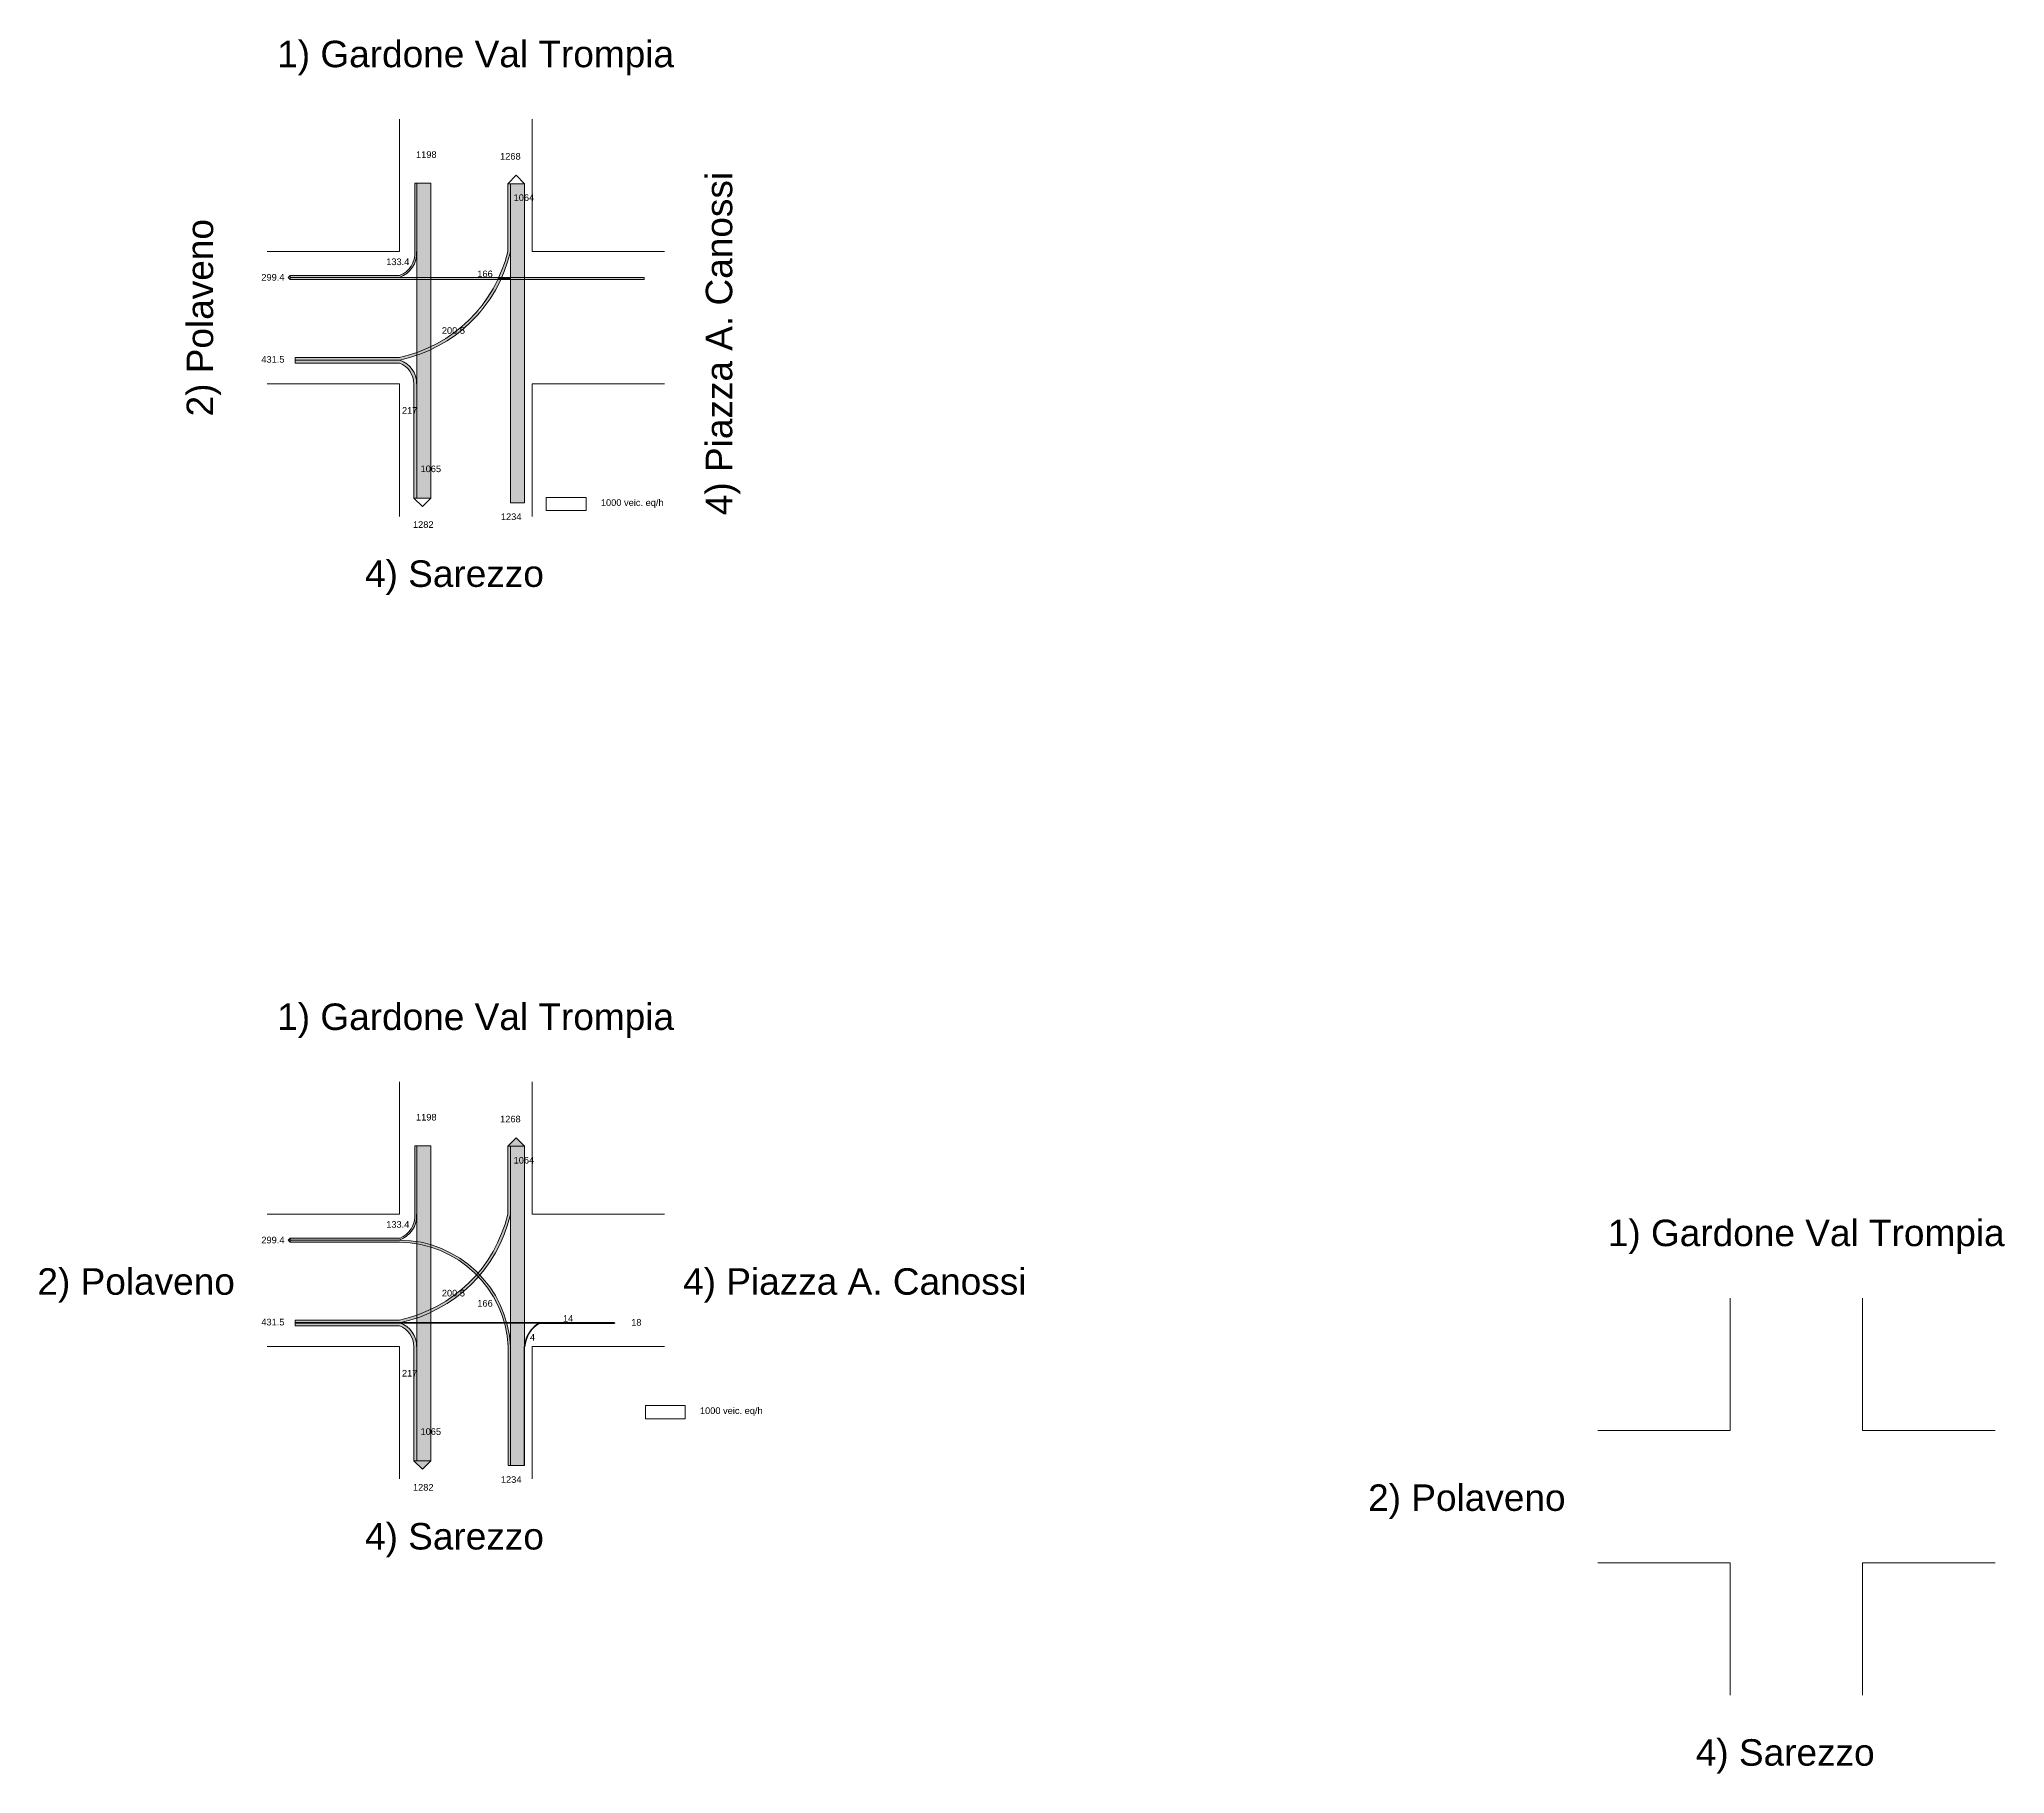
# Model space of a CAD drawing. Header units: millimetres. Extents: x 994 to 3678, y 1097 to 2408.
# Drawn here: x 994 to 2478, y 1097 to 2408 of the extents above; entities that cross this region are included whole.
import ezdxf

# ---------------------------------------------------------------- set-up
doc = ezdxf.new("R2010")
doc.units = ezdxf.units.MM
doc.layers.add('Da 1 Gardone', color=100, linetype='Continuous')
doc.layers.add('Strada', color=7, linetype='Continuous', lineweight=9)
doc.styles.get("Standard").update_dxf_attribs({"font": 'arial.ttf'})

msp = doc.modelspace()

# ---------------------------------------------------------------- hatches: boundary and pattern name
at = {"layer": 'Da 1 Gardone', "transparency": 33554559}
h = msp.add_hatch(color=256, dxfattribs=at)
h.dxf.hatch_style = 1
h.paths.add_polyline_path([(1278.6, 2245), (1278.6, 2298.9), (1277.3, 2298.9), (1277.3, 2247.2, -0.323631), (1265.7, 2229.1), (1183, 2229.1), (1183, 2227.7), (1265.7, 2227.7, 0.30153)])
h = msp.add_hatch(color=96, dxfattribs=at)
h.dxf.hatch_style = 1
edge = h.paths.add_edge_path()
edge.add_line((1289.3, 2226.1), (1278.6, 2226.1))
edge.add_line((1278.6, 2226.1), (1278.6, 2170.9))
edge.add_arc((1243.1, 2272.1), 107.2, 289.3354, 295.4962)
edge.add_line((1289.3, 2175.3), (1289.3, 2226.1))
edge = h.paths.add_edge_path()
edge.add_arc((1243.1, 2272.1), 109.2, 288.9666, 294.9955, ccw=False)
edge.add_line((1278.6, 2168.8), (1278.6, 2165.1))
edge.add_line((1278.6, 2165.1), (1289.3, 2165.1))
edge.add_line((1289.3, 2165.1), (1289.3, 2173.1))
edge = h.paths.add_edge_path()
edge.add_line((1289.3, 2165.1), (1278.6, 2165.1))
edge.add_line((1278.6, 2165.1), (1278.6, 2147.7))
edge.add_arc((1259.9, 2147.5), 18.7, -0.6266, 0.6266, ccw=False)
edge.add_line((1278.6, 2147.3), (1278.6, 2061))
edge.add_line((1278.6, 2061), (1289.3, 2061))
edge.add_line((1289.3, 2061), (1289.3, 2165.1))
edge = h.paths.add_edge_path()
edge.add_line((1278.6, 2227.7), (1289.3, 2227.7))
edge.add_line((1289.3, 2227.7), (1289.3, 2298.9))
edge.add_line((1289.3, 2298.9), (1278.6, 2298.9))
edge.add_line((1278.6, 2298.9), (1278.6, 2247.3))
edge.add_arc((1259.1, 2246.1), 19.5, -3.35, 3.35, ccw=False)
edge.add_line((1278.6, 2245), (1278.6, 2227.7))
h = msp.add_hatch(color=5, dxfattribs=at)
h.dxf.hatch_style = 1
h.paths.add_polyline_path([(1360, 2165.3), (1349.4, 2165.3), (1349.4, 2057.4), (1360, 2057.4)])
h.paths.add_polyline_path([(1349.4, 2227.7), (1360, 2227.7), (1360, 2298.5), (1349.4, 2298.5)])
h.paths.add_polyline_path([(1360, 2226.1), (1349.4, 2226.1), (1349.4, 2165.3), (1360, 2165.3)])
h = msp.add_hatch(color=150, dxfattribs=at)
h.dxf.hatch_style = 1
h.paths.add_polyline_path([(1265.7, 2227.7), (1183, 2227.7), (1183, 2226.1), (1265.7, 2226.1)])
h = msp.add_hatch(color=150, dxfattribs=at)
h.dxf.hatch_style = 1
h.paths.add_polyline_path([(1278.6, 2227.7), (1265.7, 2227.7), (1265.7, 2226.1), (1278.6, 2226.1), (1278.6, 2226.6)])
h.paths.add_polyline_path([(1289.3, 2227.7), (1278.6, 2227.7), (1278.6, 2226.6), (1278.6, 2226.1), (1289.3, 2226.1)])
h.paths.add_polyline_path([(1340.7, 2227.7), (1289.3, 2227.7), (1289.3, 2226.1), (1340, 2226.1, 0.004269)])
h = msp.add_hatch(color=150, dxfattribs=at)
h.dxf.hatch_style = 1
h.paths.add_polyline_path([(1342.9, 2227.7), (1340.7, 2227.7, -0.004269), (1340, 2226.1), (1342.2, 2226.1, 0.004174)])
h.paths.add_polyline_path([(1349.4, 2227.7), (1342.9, 2227.7, -0.004174), (1342.2, 2226.1), (1349.4, 2226.1)])
h = msp.add_hatch(color=150, dxfattribs=at)
h.dxf.hatch_style = 1
h.paths.add_polyline_path([(1360, 2227.7), (1349.4, 2227.7), (1349.4, 2226.1), (1360, 2226.1)])
h.paths.add_polyline_path([(1450.4, 2227.7), (1360, 2227.7), (1360, 2226.1), (1450.4, 2226.1)])
h = msp.add_hatch(color=256, dxfattribs=at)
h.dxf.hatch_style = 1
h.paths.add_polyline_path([(1278.6, 1517.7), (1278.6, 1571.7), (1277.3, 1571.7), (1277.3, 1520, -0.323631), (1265.7, 1501.8), (1183, 1501.8), (1183, 1500.5), (1265.7, 1500.5, 0.30153)])
h = msp.add_hatch(color=96, dxfattribs=at)
h.dxf.hatch_style = 1
h.paths.add_polyline_path([(1289.3, 1571.7), (1278.6, 1571.7), (1278.6, 1520, -0.029243), (1278.6, 1517.7), (1278.6, 1499.4, -0.032371), (1289.3, 1496.9), (1289.3, 1520)])
h.paths.add_polyline_path([(1289.3, 1495.2, 0.033056), (1278.6, 1497.7), (1278.6, 1443.6, 0.026888), (1289.3, 1448)])
h.paths.add_polyline_path([(1289.3, 1445.8, -0.026312), (1278.6, 1441.5), (1278.6, 1438), (1289.3, 1438)])
h.paths.add_polyline_path([(1289.3, 1437.8), (1278.6, 1437.8), (1278.6, 1420.4, -0.005469), (1278.6, 1420), (1278.6, 1333.7), (1289.3, 1333.7)])
h = msp.add_hatch(color=5, dxfattribs=at)
h.dxf.hatch_style = 1
h.paths.add_polyline_path([(1360, 1437.8), (1349.4, 1437.8), (1349.4, 1330.1), (1360, 1330.1)])
h.paths.add_polyline_path([(1360, 1571.3), (1349.4, 1571.3), (1349.4, 1438), (1360, 1438)])
h = msp.add_hatch(color=150, dxfattribs=at)
h.dxf.hatch_style = 1
h.paths.add_polyline_path([(1349.4, 1420, 0.053604), (1346.6, 1437.8), (1344.9, 1437.8, -0.054833), (1347.7, 1420), (1347.7, 1330.1), (1349.4, 1330.1)])
h.paths.add_polyline_path([(1326.3, 1474.1, -0.00382), (1325.3, 1472.8, -0.122448), (1344.9, 1438), (1346.6, 1438, 0.124334)])
h.paths.add_polyline_path([(1289.3, 1496.9), (1289.3, 1495.2, -0.123837), (1323.9, 1474.3, 0.003884), (1324.9, 1475.5, 0.124965)])
h.paths.add_polyline_path([(1278.6, 1499.4), (1278.6, 1497.7, -0.033056), (1289.3, 1495.2), (1289.3, 1496.9, 0.032371)])
h.paths.add_polyline_path([(1265.7, 1500.5), (1183, 1500.5), (1183, 1498.8), (1265.7, 1498.8, -0.039316), (1278.6, 1497.7), (1278.6, 1499.4, 0.038497)])
at = {"layer": 'Strada', "transparency": 33554559}
h = msp.add_hatch(color=1, dxfattribs=at)
h.dxf.hatch_style = 1
h.paths.add_polyline_path([(1278.6, 2168.8), (1278.6, 2170.9, -0.03143), (1265.7, 2167.3), (1186.9, 2167.3), (1186.9, 2165.3), (1265.9, 2165.3, 0.03031)])
h.paths.add_polyline_path([(1289.3, 2173.1), (1289.3, 2175.3, -0.026888), (1278.6, 2170.9), (1278.6, 2168.8, 0.026312)])
h.paths.add_polyline_path([(1325.3, 2200.1, 0.006072), (1323.9, 2201.5, -0.102296), (1289.3, 2175.3), (1289.3, 2173.1, 0.104112)])
h.paths.add_polyline_path([(1324.9, 2202.8, -0.003884), (1323.9, 2201.5, -0.006072), (1325.3, 2200.1, 0.00382), (1326.3, 2201.4, 0.005961)])
edge = h.paths.add_edge_path()
edge.add_line((1342.2, 2226.1), (1340, 2226.1))
edge.add_arc((1243.1, 2272.1), 107.2, 319.7495, 334.5955, ccw=False)
edge.add_arc((1265, 2143.2), 84.5, 43.4536, 44.8196, ccw=False)
edge.add_arc((1243.1, 2272.1), 109.2, 319.6462, 335.0941)
edge = h.paths.add_edge_path()
edge.add_line((1340.7, 2227.7), (1342.9, 2227.7))
edge.add_arc((1243.1, 2272.1), 109.2, 336.0507, 346.7181)
edge.add_line((1349.4, 2247), (1349.4, 2298.5))
edge.add_line((1349.4, 2298.5), (1347.4, 2298.5))
edge.add_line((1347.4, 2298.5), (1347.4, 2247.2))
edge.add_arc((1243.1, 2272.1), 107.2, 335.5738, 346.6054, ccw=False)
h = msp.add_hatch(color=30, dxfattribs=at)
h.dxf.hatch_style = 1
h.paths.add_polyline_path([(1266, 2165.1), (1186.9, 2165.1), (1186.9, 2163), (1265.7, 2163, -0.317119), (1276.4, 2147.3), (1276.4, 2061), (1278.6, 2061), (1278.6, 2147.7, 0.316796)])
h = msp.add_hatch(color=7, dxfattribs=at)
h.dxf.hatch_style = 1
h.paths.add_polyline_path([(1183, 1501.8), (1181.5, 1500.3), (1183, 1498.8)])
h.paths.add_polyline_path([(1353.7, 1577.6), (1347.4, 1571.3), (1360, 1571.3)])
h.paths.add_polyline_path([(1428.1, 1437.9), (1428.1, 1438), (1428.1, 1437.8), (1428.1, 1437.8)])
h.paths.add_polyline_path([(1289.3, 1333.7), (1276.4, 1333.7), (1282.9, 1327.3)])
h = msp.add_hatch(color=1, dxfattribs=at)
h.dxf.hatch_style = 1
h.paths.add_polyline_path([(1278.6, 1441.5), (1278.6, 1443.6, -0.03143), (1265.7, 1440), (1186.9, 1440), (1186.9, 1438), (1265.9, 1438, 0.03031)])
h.paths.add_polyline_path([(1289.3, 1445.8), (1289.3, 1448, -0.026888), (1278.6, 1443.6), (1278.6, 1441.5, 0.026312)])
h.paths.add_polyline_path([(1325.3, 1472.8, 0.006072), (1323.9, 1474.3, -0.102296), (1289.3, 1448), (1289.3, 1445.8, 0.104112)])
h.paths.add_polyline_path([(1349.4, 1519.7), (1349.4, 1571.3), (1347.4, 1571.3), (1347.4, 1520, -0.11772), (1324.9, 1475.5, -0.005961), (1326.3, 1474.1, 0.118676)])
h.paths.add_polyline_path([(1324.9, 1475.5, -0.003884), (1323.9, 1474.3, -0.006072), (1325.3, 1472.8, 0.00382), (1326.3, 1474.1, 0.005961)])
h = msp.add_hatch(color=30, dxfattribs=at)
h.dxf.hatch_style = 1
h.paths.add_polyline_path([(1266, 1437.8), (1186.9, 1437.8), (1186.9, 1435.7), (1265.7, 1435.7, -0.317119), (1276.4, 1420), (1276.4, 1333.7), (1278.6, 1333.7), (1278.6, 1420.4, 0.316796)])

# ---------------------------------------------------------------- linework, layer by layer
at = {"layer": 'Strada'}
for p, q in [((1265.7, 2247.2), (1265.7, 2347.2)), ((1365.7, 2247.2), (1365.7, 2347.2)), ((1347.4, 2298.5), (1353.7, 2304.9)), ((1360, 2298.5), (1353.7, 2304.9)), ((1277.3, 2298.9), (1289.3, 2298.9)), ((1277.3, 2298.9), (1277.3, 2247.2)), ((1278.6, 2298.9), (1278.6, 2061)), ((1289.3, 2298.9), (1289.3, 2247.2)), ((1360, 2298.5), (1347.4, 2298.5)), ((1347.4, 2247.2), (1347.4, 2298.5)), ((1349.4, 2057.4), (1349.4, 2298.5)), ((1360, 2147.2), (1360, 2298.5)), ((1265.7, 2247.2), (1165.7, 2247.2)), ((1289.3, 2247.2), (1289.3, 2061)), ((1365.7, 2247.2), (1465.7, 2247.2)), ((1183, 2229.1), (1181.5, 2227.6)), ((1183, 2226.1), (1181.5, 2227.6)), ((1183, 2226.1), (1183, 2229.1)), ((1183, 2229.1), (1265.7, 2229.1)), ((1265.7, 2227.7), (1183, 2227.7)), ((1265.7, 2227.7), (1450.4, 2227.7)), ((1450.4, 2227.7), (1450.4, 2226.1)), ((1265.7, 2226.1), (1183, 2226.1)), ((1265.7, 2226.1), (1450.4, 2226.1)), ((1186.9, 2163), (1186.9, 2167.3)), ((1186.9, 2167.3), (1265.7, 2167.3)), ((1265.9, 2165.3), (1186.9, 2165.3)), ((1266, 2165.1), (1186.9, 2165.1)), ((1186.9, 2163), (1265.7, 2163)), ((1265.7, 2147.2), (1165.7, 2147.2)), ((1265.7, 2047.2), (1265.7, 2147.2)), ((1276.4, 2061), (1276.4, 2147.3)), ((1360, 2057.4), (1360, 2147.2)), ((1365.7, 2047.2), (1365.7, 2147.2)), ((1365.7, 2147.2), (1465.7, 2147.2)), ((1289.3, 2061), (1276.4, 2061)), ((1276.4, 2061), (1282.9, 2054.6)), ((1289.3, 2061), (1282.9, 2054.6)), ((1360, 2057.4), (1349.4, 2057.4)), ((1406.5, 2061.5), (1376.5, 2061.5)), ((1376.5, 2051.5), (1376.5, 2061.5)), ((1406.5, 2051.5), (1376.5, 2051.5)), ((1406.5, 2061.5), (1406.5, 2051.5)), ((1265.7, 1520), (1265.7, 1620)), ((1365.7, 1520), (1365.7, 1620)), ((1347.4, 1571.3), (1353.7, 1577.6)), ((1360, 1571.3), (1353.7, 1577.6)), ((1277.3, 1571.7), (1289.3, 1571.7)), ((1277.3, 1571.7), (1277.3, 1520)), ((1278.6, 1571.7), (1278.6, 1333.7)), ((1289.3, 1571.7), (1289.3, 1520)), ((1360, 1571.3), (1347.4, 1571.3)), ((1347.4, 1520), (1347.4, 1571.3)), ((1349.4, 1330.1), (1349.4, 1571.3)), ((1360, 1420), (1360, 1571.3)), ((1265.7, 1520), (1165.7, 1520)), ((1289.3, 1520), (1289.3, 1333.7)), ((1365.7, 1520), (1465.7, 1520)), ((1183, 1501.8), (1181.5, 1500.3)), ((1183, 1498.8), (1181.5, 1500.3)), ((1183, 1498.8), (1183, 1501.8)), ((1183, 1501.8), (1265.7, 1501.8)), ((1265.7, 1500.5), (1183, 1500.5)), ((1265.7, 1498.8), (1183, 1498.8)), ((2270.5, 1356.6), (2270.5, 1456.6)), ((2370.5, 1356.6), (2370.5, 1456.6)), ((1186.9, 1435.7), (1186.9, 1440)), ((1186.9, 1440), (1265.7, 1440)), ((1186.9, 1435.7), (1265.7, 1435.7)), ((1428.1, 1438), (1428.1, 1437.9)), ((1428.1, 1437.8), (1428.1, 1437.9)), ((1265.7, 1420), (1165.7, 1420)), ((1265.7, 1320), (1265.7, 1420)), ((1276.4, 1333.7), (1276.4, 1420)), ((1347.7, 1330.1), (1347.7, 1420)), ((1360, 1330.1), (1360, 1420)), ((1365.7, 1320), (1365.7, 1420)), ((1365.7, 1420), (1465.7, 1420)), ((1481.3, 1375.5), (1451.3, 1375.5)), ((1451.3, 1365.5), (1451.3, 1375.5)), ((1481.3, 1365.5), (1451.3, 1365.5)), ((1481.3, 1375.5), (1481.3, 1365.5)), ((2270.5, 1356.6), (2170.5, 1356.6)), ((2370.5, 1356.6), (2470.5, 1356.6)), ((1289.3, 1333.7), (1276.4, 1333.7)), ((1276.4, 1333.7), (1282.9, 1327.3)), ((1289.3, 1333.7), (1282.9, 1327.3)), ((1360, 1330.1), (1347.7, 1330.1)), ((2270.5, 1256.6), (2170.5, 1256.6)), ((2270.5, 1156.6), (2270.5, 1256.6)), ((2370.5, 1156.6), (2370.5, 1256.6)), ((2370.5, 1256.6), (2470.5, 1256.6))]:
    msp.add_line(p, q, dxfattribs=at)
at = {"layer": 'Strada', "color": 2, "lineweight": 30}
for p, q in [((1428.1, 1438), (1186.9, 1438)), ((1371.5, 1437.8), (1186.9, 1437.8)), ((1371.5, 1437.8), (1428.1, 1437.8)), ((1428.1, 1438), (1428.1, 1437.8))]:
    msp.add_line(p, q, dxfattribs=at)
at = {"layer": 'Strada', "color": 4, "lineweight": 30}
for p, q in [((1371.5, 1437.8), (1428.1, 1437.8)), ((1428.1, 1437.8), (1428.1, 1437.8)), ((1360.1, 1330.1), (1360.1, 1420)), ((1360.1, 1330.1), (1360, 1330.1))]:
    msp.add_line(p, q, dxfattribs=at)
at = {"layer": 'Strada'}
for points in [[(1265.7, 2227.7), (1183, 2227.7), (1183, 2226.1), (1265.7, 2226.1)], [(1278.6, 2225), (1278.6, 2226.6)], [(1289.3, 2222.4), (1289.3, 2224.2)]]:
    msp.add_lwpolyline(points, dxfattribs=at)
for centre, radius, start, end in [((1259.1, 2246.1), 19.5, 289.5315, 3.4557), ((1258.9, 2246.2), 18.4, 291.5106, 3.2433), ((1243.1, 2272.1), 107.2, 282.1345, 346.6054), ((1243.1, 2272.1), 109.2, 282.0222, 346.7181), ((1259.9, 2147.5), 16.5, 359.3335, 69.7126), ((1259.9, 2147.5), 18.7, 359.3335, 70.9386), ((1258.9, 1518.9), 18.4, 291.5106, 3.2433), ((1259.1, 1518.9), 19.5, 289.5315, 3.4557), ((1243.1, 1544.8), 107.2, 282.1345, 346.6054), ((1243.1, 1544.8), 109.2, 282.0222, 346.7181), ((1265, 1416), 84.5, 2.7593, 89.5464), ((1265, 1416), 82.8, 2.7593, 89.5464), ((1259.9, 1420.2), 16.5, 359.3335, 69.7126), ((1259.9, 1420.2), 18.7, 359.3335, 70.9386)]:
    msp.add_arc(centre, radius, start, end, dxfattribs=at)
at = {"layer": 'Strada', "color": 4, "lineweight": 30}
for radius, start in [(22.2, 118.7937), (22.1, 118.8202)]:
    msp.add_arc((1382.2, 1418.4), radius, start, 176.0225, dxfattribs=at)

# ---------------------------------------------------------------- texts
at = {"layer": 'Strada'}
for s, width, insert, char_height, attachment_point in [('1) Gardone Val Trompia', 307.999, (1173.3, 2406.5), 20, 1), ('1198', 11.031, (1278.1, 2323), 5, 1), ('1268', 11.031, (1341.6, 2321.7), 5, 1), ('1064', 11.031, (1351.8, 2290.5), 5, 1), ('133.4', 11.031, (1255.6, 2242), 5, 1), ('299.4', 11.031, (1161.3, 2230.3), 5, 1), ('166', 11.031, (1324.4, 2232.9), 5, 1), ('200.5', 11.031, (1297.6, 2190.1), 5, 1), ('431.5', 11.031, (1161.3, 2168.3), 5, 1), ('217', 11.031, (1267.5, 2129.7), 5, 1), ('1065', 11.031, (1281.5, 2085.6), 5, 1), ('1234', 11.031, (1342.2, 2049.4), 5, 1), ('1000 veic. eq/h', 58.025, (1417.7, 2060.1), 5, 1), ('1282', 11.031, (1275.8, 2043.5), 5, 1), ('4) Sarezzo', 147.892, (1239.6, 1987.9), 20, 7), ('1) Gardone Val Trompia', 307.999, (1173.3, 1679.2), 20, 1), ('1198', 11.031, (1278.1, 1595.8), 5, 1), ('1268', 11.031, (1341.6, 1594.4), 5, 1), ('1064', 11.031, (1351.8, 1563.3), 5, 1), ('133.4', 11.031, (1255.6, 1514.8), 5, 1), ('1) Gardone Val Trompia', 307.999, (2178.1, 1515.9), 20, 1), ('299.4', 11.031, (1161.3, 1503), 5, 1), ('2) Polaveno', 147.892, (992.2, 1479.2), 20, 1), ('4) Piazza A. Canossi', 273.432, (1739.1, 1479.2), 20, 3), ('200.5', 11.031, (1297.6, 1462.9), 5, 1), ('166', 11.031, (1324.4, 1455.2), 5, 1), ('431.5', 11.031, (1161.3, 1441), 5, 1), ('14', 11.031, (1389.1, 1443.8), 5, 1), ('18', 11.031, (1440.6, 1440.8), 5, 1), ('4', 11.031, (1364.1, 1429.5), 5, 1), ('217', 11.031, (1267.5, 1402.4), 5, 1), ('1000 veic. eq/h', 58.025, (1492.5, 1374.1), 5, 1), ('1065', 11.031, (1281.5, 1358.3), 5, 1), ('1234', 11.031, (1342.2, 1322.1), 5, 1), ('1282', 11.031, (1275.8, 1316.2), 5, 1), ('2) Polaveno', 147.892, (1997.1, 1315.9), 20, 1), ('4) Sarezzo', 147.892, (1239.6, 1260.7), 20, 7), ('4) Sarezzo', 147.892, (2244.5, 1097.4), 20, 7)]:
    msp.add_mtext_dynamic_manual_height_columns(s, width=width, gutter_width=12.5, heights=[0], dxfattribs=dict(at, insert=insert, char_height=char_height, attachment_point=attachment_point))
at = {"layer": 'Strada', "char_height": 20, "rotation": 90}
for s, width, insert, attachment_point in [('4) Piazza A. Canossi', 273.432, (1496.9, 2307.4), 3), ('2) Polaveno', 147.892, (1104.9, 2122.7), 1)]:
    msp.add_mtext_dynamic_manual_height_columns(s, width=width, gutter_width=12.5, heights=[0], dxfattribs=dict(at, insert=insert, attachment_point=attachment_point))

doc.saveas('drawing.dxf')
